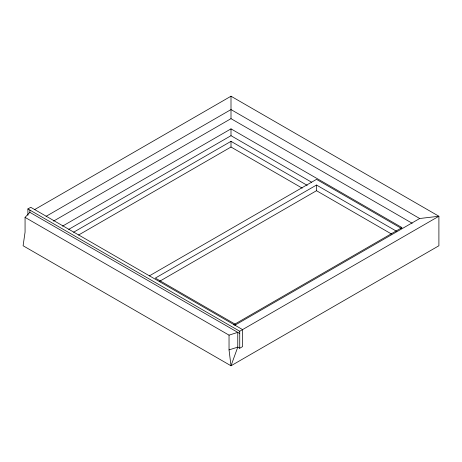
<?xml version="1.0" encoding="UTF-8"?>
<svg xmlns="http://www.w3.org/2000/svg" width="462" height="462" viewBox="0 0 462 462"><rect width="100%" height="100%" fill="white"/><g stroke="black" fill="none" stroke-linecap="round" stroke-linejoin="round"><path stroke-width="0.69" d="M34.575 209.621L231 96.217L438.9 216.245L438.9 245.755L231 365.783L23.1 245.755L25.064 232.138L25.064 217.383L29.868 212.341L29.868 210.071M27.899 215.321L27.899 208.934L30.735 207.299L242.567 329.597L242.567 346.621L239.732 348.256L237.768 347.124L229.037 349.896L231 365.783L237.768 347.124L237.768 332.369L229.037 335.141L25.064 217.383M46.056 216.355L231 109.575L419.692 218.514L438.9 216.245L239.732 331.237L27.899 208.934M53.552 221.102L231 118.653L412.196 223.267M62.491 226.155L231 128.869L402.004 227.593L233.495 324.884M68.734 229.36L231 135.678L311.509 182.155M73.574 232.242L231 141.349L307.213 185.354M78.569 235.031L231 147.026L302.217 188.144M149.243 275.935L316.505 179.366L401.305 228.326M396.465 231.208L316.505 185.043L155.324 278.095L235.291 324.26M159.696 281.243L316.505 190.714L391.47 233.997M234.748 325.294L419.692 218.514M29.868 212.341L239.732 333.506M316.505 185.043L316.505 190.714M239.732 331.237L239.732 348.256M231 96.217L231 118.653M231 128.869L231 135.678M231 141.349L231 147.026M229.037 335.141L229.037 349.896"/></g></svg>
